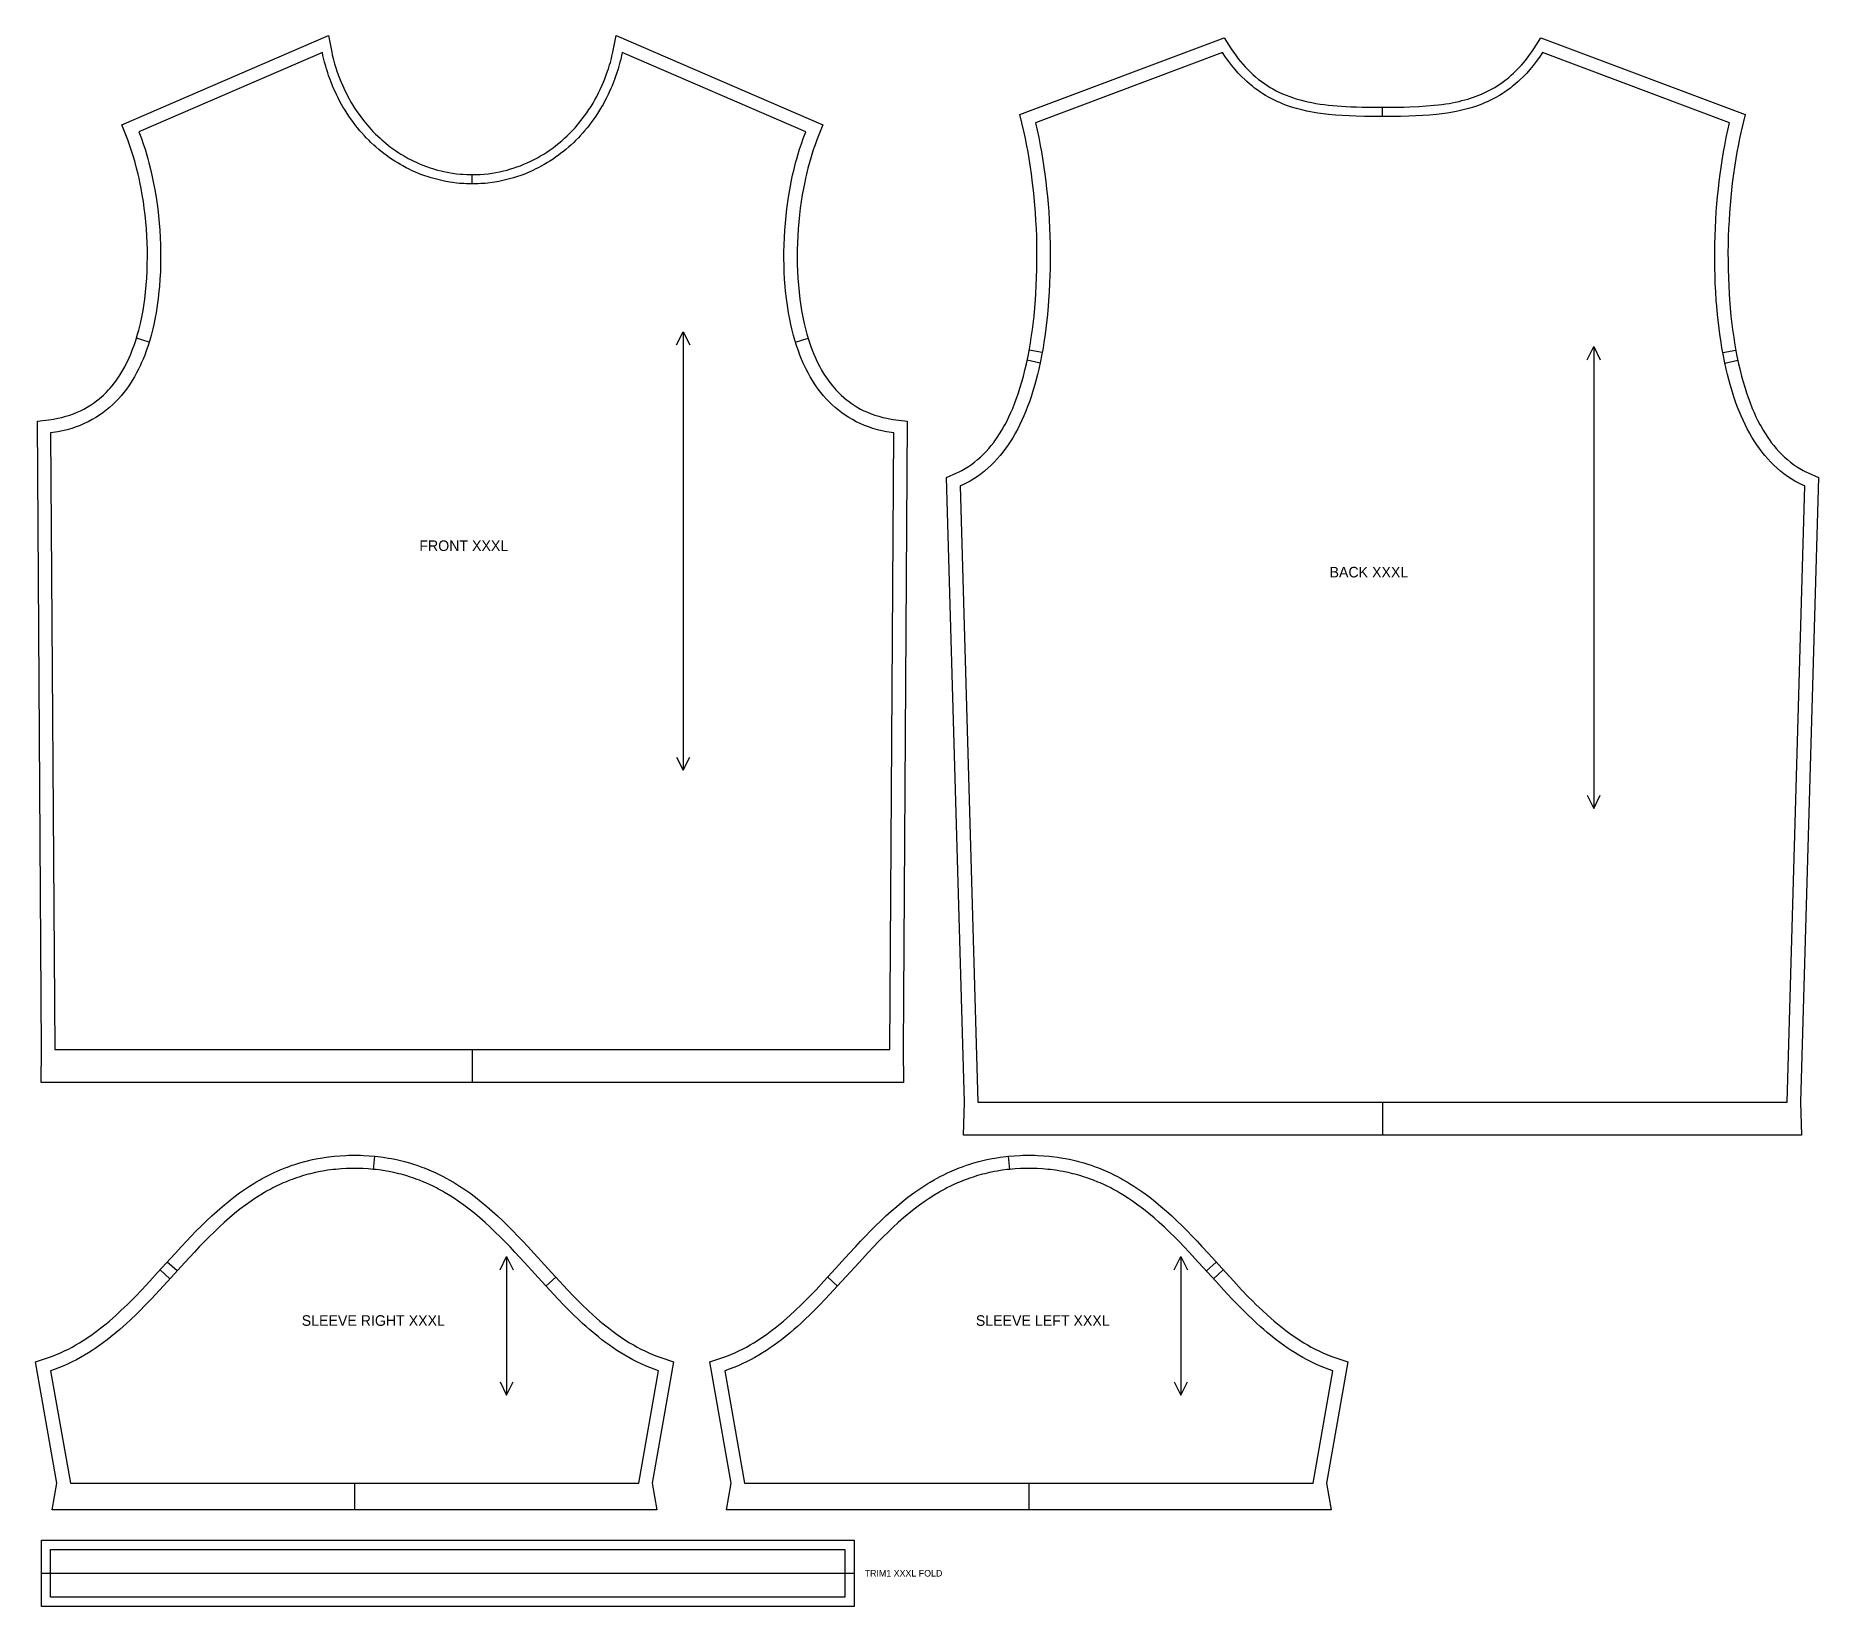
# Model space of a CAD drawing. Extents: x 24 to 1371, y 28 to 1215.
import ezdxf

# ---------------------------------------------------------------- set-up
doc = ezdxf.new("R2010")
doc.units = 0
for name, color, linetype in [('CUT', 7, 'CONTINUOUS'), ('FOLD', 6, 'CONTINUOUS'), ('GRAIN', 3, 'CONTINUOUS'), ('NOTCH', 1, 'CONTINUOUS'), ('SEW', 5, 'CONTINUOUS'), ('TEXT', 2, 'CONTINUOUS')]:
    doc.layers.add(name, color=color, linetype=linetype)

msp = doc.modelspace()

# ---------------------------------------------------------------- linework, layer by layer
at = {"layer": 'CUT'}
for points in [[(353.563, 423.739), (27.897, 423.739), (28.061, 448.739), (24.942, 923.241), (35.469, 924.613), (37.11, 924.861), (40.32, 925.445), (43.437, 926.143), (46.458, 926.95), (49.387, 927.861), (52.223, 928.874), (54.968, 929.984), (57.624, 931.188), (60.193, 932.483), (62.676, 933.868), (65.077, 935.339), (67.396, 936.896), (69.637, 938.536), (70.729, 939.387), (72.856, 941.151), (74.91, 942.996), (76.891, 944.921), (78.804, 946.925), (79.734, 947.957), (81.544, 950.08), (83.288, 952.281), (84.135, 953.41), (85.781, 955.726), (87.364, 958.117), (88.131, 959.341), (89.62, 961.843), (91.046, 964.418), (92.411, 967.064), (93.715, 969.778), (94.344, 971.161), (95.558, 973.976), (96.712, 976.854), (98.332, 981.288), (99.339, 984.316), (100.741, 988.963), (101.604, 992.126), (102.793, 996.96), (103.856, 1001.895), (104.795, 1006.92), (105.354, 1010.316), (106.091, 1015.468), (106.71, 1020.682), (107.213, 1025.949), (107.602, 1031.256), (107.879, 1036.592), (108.046, 1041.948), (108.107, 1047.311), (108.062, 1052.671), (107.915, 1058.017), (107.667, 1063.338), (107.323, 1068.623), (106.884, 1073.863), (106.353, 1079.046), (105.734, 1084.162), (105.03, 1089.201), (104.243, 1094.154), (103.379, 1099.011), (102.44, 1103.763), (101.774, 1106.869), (101.079, 1109.921), (99.983, 1114.394), (98.827, 1118.734), (97.617, 1122.933), (95.927, 1128.301), (94.611, 1132.144), (93.259, 1135.823), (88.781, 1147.228), (244.842, 1214.514), (247.385, 1202.066), (247.81, 1200.109), (248.506, 1197.188), (249.541, 1193.327), (250.695, 1189.508), (251.317, 1187.617), (252.302, 1184.803), (253.714, 1181.098), (254.461, 1179.268), (255.633, 1176.55), (257.287, 1172.982), (258.153, 1171.223), (259.5, 1168.617), (260.43, 1166.902), (261.87, 1164.365), (262.861, 1162.697), (264.392, 1160.231), (265.443, 1158.612), (267.062, 1156.222), (268.734, 1153.879), (269.876, 1152.344), (271.632, 1150.082), (272.83, 1148.602), (275.293, 1145.71), (277.196, 1143.601), (278.491, 1142.225), (280.473, 1140.205), (281.82, 1138.889), (283.88, 1136.96), (285.278, 1135.706), (288.135, 1133.274), (290.329, 1131.517), (291.817, 1130.378), (294.084, 1128.719), (295.619, 1127.647), (297.958, 1126.09), (299.541, 1125.086), (302.761, 1123.163), (305.224, 1121.794), (306.888, 1120.918), (309.417, 1119.658), (311.126, 1118.855), (313.72, 1117.708), (315.471, 1116.981), (319.021, 1115.62), (321.727, 1114.682), (323.55, 1114.097), (327.243, 1113.026), (330.051, 1112.311), (331.942, 1111.877), (335.763, 1111.114), (338.665, 1110.635), (341.594, 1110.239), (344.55, 1109.927), (346.535, 1109.767), (349.532, 1109.601), (352.552, 1109.524), (354.574, 1109.524), (357.593, 1109.601), (359.594, 1109.702), (362.575, 1109.927), (365.531, 1110.239), (368.461, 1110.635), (371.362, 1111.114), (374.234, 1111.673), (377.074, 1112.311), (379.883, 1113.026), (381.736, 1113.545), (384.489, 1114.386), (387.206, 1115.299), (389.888, 1116.285), (392.532, 1117.34), (395.139, 1118.465), (397.708, 1119.658), (400.238, 1120.918), (402.727, 1122.243), (405.177, 1123.633), (407.585, 1125.086), (409.952, 1126.602), (412.276, 1128.18), (414.558, 1129.818), (416.796, 1131.517), (418.991, 1133.274), (421.141, 1135.088), (423.246, 1136.96), (425.305, 1138.889), (427.318, 1140.872), (429.285, 1142.91), (431.204, 1145.001), (433.075, 1147.144), (434.897, 1149.339), (436.67, 1151.585), (438.392, 1153.879), (440.063, 1156.222), (441.683, 1158.612), (443.25, 1161.048), (444.763, 1163.528), (446.222, 1166.052), (447.625, 1168.617), (448.972, 1171.223), (450.262, 1173.868), (451.493, 1176.55), (452.664, 1179.268), (453.775, 1182.019), (454.824, 1184.803), (455.809, 1187.617), (456.43, 1189.508), (457.307, 1192.368), (457.855, 1194.288), (458.62, 1197.188), (459.092, 1199.133), (459.741, 1202.066), (462.283, 1214.514), (618.344, 1147.228), (613.866, 1135.823), (612.515, 1132.144), (611.198, 1128.301), (609.509, 1122.933), (608.299, 1118.734), (607.143, 1114.394), (606.047, 1109.921), (605.351, 1106.869), (604.686, 1103.763), (603.747, 1099.011), (602.882, 1094.154), (602.096, 1089.201), (601.391, 1084.162), (600.772, 1079.046), (600.242, 1073.863), (599.803, 1068.623), (599.458, 1063.338), (599.211, 1058.017), (599.064, 1052.671), (599.019, 1047.311), (599.079, 1041.948), (599.246, 1036.592), (599.523, 1031.256), (599.912, 1025.949), (600.415, 1020.682), (601.034, 1015.468), (601.772, 1010.316), (602.33, 1006.92), (603.269, 1001.895), (604.332, 996.96), (605.521, 992.126), (606.384, 988.963), (607.786, 984.316), (608.793, 981.288), (610.414, 976.854), (611.568, 973.976), (612.781, 971.161), (613.411, 969.778), (614.715, 967.064), (616.08, 964.418), (617.506, 961.843), (618.994, 959.341), (619.762, 958.117), (621.344, 955.726), (622.99, 953.41), (623.838, 952.281), (625.582, 950.08), (627.392, 947.957), (628.322, 946.925), (630.234, 944.921), (632.216, 942.996), (634.269, 941.151), (636.396, 939.387), (637.488, 938.536), (639.729, 936.896), (642.049, 935.339), (644.449, 933.868), (646.933, 932.483), (649.501, 931.188), (652.157, 929.984), (654.903, 928.874), (657.739, 927.861), (660.667, 926.95), (663.689, 926.143), (666.805, 925.445), (670.016, 924.861), (671.657, 924.613), (682.183, 923.241), (679.064, 448.739), (679.229, 423.739), (358.91, 423.739)], [(1041.232, 383.818), (724.748, 383.818), (725.465, 408.818), (711.937, 880.804), (719.535, 884.152), (720.859, 884.772), (723.45, 886.091), (725.968, 887.515), (728.414, 889.042), (730.792, 890.672), (733.102, 892.402), (735.346, 894.232), (737.526, 896.162), (739.644, 898.189), (741.7, 900.314), (743.695, 902.536), (745.631, 904.853), (747.508, 907.264), (748.425, 908.505), (750.215, 911.057), (751.948, 913.7), (753.623, 916.432), (755.243, 919.253), (756.031, 920.696), (757.566, 923.645), (759.045, 926.678), (760.47, 929.791), (761.839, 932.984), (763.792, 937.914), (765.026, 941.291), (766.208, 944.739), (767.337, 948.252), (768.933, 953.642), (769.932, 957.31), (771.337, 962.916), (772.211, 966.719), (773.431, 972.514), (774.183, 976.432), (775.223, 982.385), (775.857, 986.398), (776.723, 992.477), (777.244, 996.565), (777.941, 1002.74), (778.541, 1008.957), (779.045, 1015.205), (779.329, 1019.381), (779.678, 1025.654), (779.937, 1031.927), (780.108, 1038.188), (780.194, 1044.427), (780.197, 1050.631), (780.119, 1056.789), (779.963, 1062.891), (779.731, 1068.927), (779.427, 1074.884), (779.053, 1080.754), (778.614, 1086.526), (778.111, 1092.191), (777.549, 1097.739), (776.931, 1103.161), (776.028, 1110.181), (775.298, 1115.277), (774.26, 1121.833), (773.441, 1126.562), (772.304, 1132.602), (771.425, 1136.926), (770.229, 1142.405), (767.275, 1154.892), (921.61, 1212.79), (926.874, 1204.629), (927.936, 1203.029), (929.555, 1200.702), (930.65, 1199.198), (932.314, 1197.014), (934.003, 1194.916), (935.715, 1192.901), (937.449, 1190.968), (939.202, 1189.116), (940.975, 1187.344), (943.367, 1185.101), (945.182, 1183.507), (947.628, 1181.495), (949.483, 1180.068), (951.984, 1178.273), (953.88, 1177.003), (956.436, 1175.409), (958.376, 1174.284), (960.992, 1172.877), (962.979, 1171.888), (965.661, 1170.653), (968.382, 1169.511), (971.146, 1168.457), (973.246, 1167.723), (976.086, 1166.815), (978.971, 1165.985), (981.902, 1165.23), (984.88, 1164.545), (987.905, 1163.928), (990.978, 1163.375), (994.098, 1162.882), (997.265, 1162.446), (1000.479, 1162.064), (1003.737, 1161.732), (1007.041, 1161.447), (1010.387, 1161.205), (1013.775, 1161.003), (1017.203, 1160.838), (1021.542, 1160.677), (1025.936, 1160.562), (1031.277, 1160.474), (1042.145, 1160.422), (1052.976, 1160.498), (1057.412, 1160.582), (1061.795, 1160.706), (1068.689, 1161.003), (1074.591, 1161.382), (1080.362, 1161.892), (1083.598, 1162.248), (1085.995, 1162.55), (1089.151, 1162.999), (1091.486, 1163.375), (1096.078, 1164.228), (1099.079, 1164.879), (1101.3, 1165.412), (1103.494, 1165.985), (1105.662, 1166.601), (1107.804, 1167.259), (1109.921, 1167.963), (1112.013, 1168.713), (1114.082, 1169.511), (1116.127, 1170.359), (1118.149, 1171.258), (1120.15, 1172.211), (1122.13, 1173.219), (1124.089, 1174.284), (1126.028, 1175.409), (1127.949, 1176.594), (1129.851, 1177.842), (1131.735, 1179.155), (1133.601, 1180.536), (1135.451, 1181.986), (1136.674, 1182.992), (1138.494, 1184.561), (1140.297, 1186.205), (1142.082, 1187.926), (1143.262, 1189.116), (1145.016, 1190.968), (1146.174, 1192.247), (1147.893, 1194.235), (1149.027, 1195.606), (1150.708, 1197.733), (1151.815, 1199.198), (1153.992, 1202.244), (1155.59, 1204.629), (1160.854, 1212.79), (1315.189, 1154.892), (1312.236, 1142.405), (1311.039, 1136.926), (1310.16, 1132.602), (1309.023, 1126.562), (1308.204, 1121.833), (1307.167, 1115.277), (1306.436, 1110.181), (1305.533, 1103.161), (1304.916, 1097.739), (1304.354, 1092.191), (1303.851, 1086.526), (1303.411, 1080.754), (1303.037, 1074.884), (1302.733, 1068.927), (1302.502, 1062.891), (1302.346, 1056.789), (1302.268, 1050.631), (1302.27, 1044.427), (1302.356, 1038.188), (1302.527, 1031.927), (1302.786, 1025.654), (1303.135, 1019.381), (1303.419, 1015.205), (1303.923, 1008.957), (1304.523, 1002.74), (1305.221, 996.565), (1305.741, 992.477), (1306.607, 986.398), (1307.242, 982.385), (1308.281, 976.432), (1309.034, 972.514), (1310.253, 966.719), (1311.127, 962.916), (1312.532, 957.31), (1313.532, 953.642), (1315.128, 948.252), (1316.256, 944.739), (1317.438, 941.291), (1318.672, 937.914), (1320.625, 932.984), (1321.995, 929.791), (1323.419, 926.678), (1324.898, 923.645), (1326.433, 920.696), (1327.222, 919.253), (1328.841, 916.432), (1330.517, 913.7), (1332.249, 911.057), (1334.039, 908.505), (1334.956, 907.264), (1336.833, 904.853), (1338.769, 902.536), (1340.764, 900.314), (1342.82, 898.189), (1344.938, 896.162), (1347.118, 894.232), (1349.363, 892.402), (1351.673, 890.672), (1354.05, 889.042), (1356.497, 887.515), (1359.014, 886.091), (1361.606, 884.772), (1362.929, 884.152), (1370.527, 880.804), (1356.999, 408.818), (1357.716, 383.818), (1046.415, 383.818)], [(264.672, 101), (36.257, 101), (39.773, 121), (23.672, 212.58), (33.38, 215.916), (36.473, 217.052), (39.52, 218.267), (42.522, 219.559), (45.48, 220.926), (48.395, 222.365), (51.269, 223.875), (54.104, 225.454), (56.901, 227.1), (59.663, 228.811), (63.741, 231.496), (66.419, 233.362), (70.381, 236.27), (72.988, 238.279), (76.85, 241.391), (79.394, 243.53), (81.917, 245.716), (84.42, 247.949), (88.139, 251.379), (93.042, 256.092), (95.473, 258.503), (99.098, 262.181), (103.9, 267.186), (109.87, 273.576), (115.826, 280.079), (129.007, 294.585), (133.869, 299.864), (137.555, 303.804), (141.28, 307.717), (145.051, 311.596), (148.876, 315.431), (152.761, 319.214), (156.714, 322.935), (160.741, 326.584), (164.851, 330.154), (169.051, 333.633), (173.348, 337.012), (177.75, 340.282), (182.266, 343.431), (185.342, 345.458), (188.474, 347.424), (190.061, 348.383), (193.279, 350.25), (194.911, 351.158), (198.22, 352.919), (199.897, 353.772), (203.3, 355.42), (206.768, 356.989), (208.526, 357.742), (212.093, 359.185), (213.901, 359.873), (217.569, 361.183), (219.428, 361.803), (223.198, 362.972), (227.037, 364.044), (228.983, 364.543), (232.926, 365.463), (236.939, 366.278), (238.971, 366.645), (243.087, 367.297), (247.271, 367.837), (249.388, 368.064), (253.674, 368.43), (258.025, 368.677), (260.225, 368.755), (264.602, 368.818), (269.12, 368.755), (271.32, 368.677), (275.671, 368.43), (279.957, 368.064), (282.074, 367.837), (286.258, 367.297), (290.374, 366.645), (292.406, 366.278), (296.419, 365.463), (300.362, 364.543), (302.307, 364.044), (306.147, 362.972), (309.917, 361.803), (311.776, 361.183), (315.444, 359.873), (317.252, 359.185), (320.819, 357.742), (322.577, 356.989), (326.044, 355.42), (329.447, 353.772), (331.125, 352.919), (334.434, 351.158), (336.066, 350.25), (339.284, 348.383), (340.871, 347.424), (344.003, 345.458), (347.079, 343.431), (351.594, 340.282), (355.997, 337.012), (360.294, 333.633), (364.494, 330.154), (368.604, 326.584), (372.631, 322.935), (376.584, 319.214), (380.469, 315.431), (384.294, 311.596), (388.065, 307.717), (391.79, 303.804), (395.475, 299.864), (400.338, 294.585), (413.519, 280.079), (419.475, 273.576), (425.445, 267.186), (430.247, 262.181), (433.872, 258.503), (436.303, 256.092), (441.206, 251.379), (444.925, 247.949), (447.428, 245.716), (449.95, 243.53), (452.495, 241.391), (456.357, 238.279), (458.963, 236.27), (462.925, 233.362), (465.604, 231.496), (469.682, 228.811), (472.443, 227.1), (475.241, 225.454), (478.076, 223.875), (480.95, 222.365), (483.865, 220.926), (486.823, 219.559), (489.825, 218.267), (492.872, 217.052), (495.965, 215.916), (505.673, 212.58), (489.572, 121), (493.088, 101), (268.312, 101)], [(774.017, 101), (545.602, 101), (549.118, 121), (533.017, 212.58), (542.724, 215.916), (545.818, 217.052), (548.865, 218.267), (551.867, 219.559), (554.824, 220.926), (557.74, 222.365), (560.614, 223.875), (563.449, 225.454), (566.246, 227.1), (569.007, 228.811), (573.086, 231.496), (575.764, 233.362), (579.726, 236.27), (582.333, 238.279), (586.194, 241.391), (588.739, 243.53), (591.262, 245.716), (593.765, 247.949), (597.484, 251.379), (602.387, 256.092), (604.818, 258.503), (608.443, 262.181), (613.245, 267.186), (619.215, 273.576), (625.171, 280.079), (638.352, 294.585), (643.214, 299.864), (646.899, 303.804), (650.624, 307.717), (654.396, 311.596), (658.221, 315.431), (662.106, 319.214), (666.058, 322.935), (670.086, 326.584), (674.196, 330.154), (678.395, 333.633), (682.693, 337.012), (687.095, 340.282), (691.611, 343.431), (694.687, 345.458), (697.819, 347.424), (699.406, 348.383), (702.624, 350.25), (704.256, 351.158), (707.564, 352.919), (709.242, 353.772), (712.645, 355.42), (716.113, 356.989), (717.871, 357.742), (721.438, 359.185), (723.246, 359.873), (726.914, 361.183), (728.773, 361.803), (732.543, 362.972), (736.382, 364.044), (738.328, 364.543), (742.271, 365.463), (746.283, 366.278), (748.315, 366.645), (752.431, 367.297), (756.616, 367.837), (758.733, 368.064), (763.018, 368.43), (767.37, 368.677), (769.57, 368.755), (773.947, 368.818), (778.465, 368.755), (780.665, 368.677), (785.016, 368.43), (789.301, 368.064), (791.419, 367.837), (795.603, 367.297), (799.719, 366.645), (801.751, 366.278), (805.763, 365.463), (809.707, 364.543), (811.652, 364.044), (815.491, 362.972), (819.262, 361.803), (821.121, 361.183), (824.788, 359.873), (826.597, 359.185), (830.163, 357.742), (831.922, 356.989), (835.389, 355.42), (838.792, 353.772), (840.47, 352.919), (843.779, 351.158), (845.41, 350.25), (848.629, 348.383), (850.216, 347.424), (853.347, 345.458), (856.424, 343.431), (860.939, 340.282), (865.342, 337.012), (869.639, 333.633), (873.839, 330.154), (877.949, 326.584), (881.976, 322.935), (885.929, 319.214), (889.814, 315.431), (893.638, 311.596), (897.41, 307.717), (901.135, 303.804), (904.82, 299.864), (909.683, 294.585), (922.864, 280.079), (928.82, 273.576), (934.789, 267.186), (939.591, 262.181), (943.216, 258.503), (945.647, 256.092), (950.55, 251.379), (954.27, 247.949), (956.772, 245.716), (959.295, 243.53), (961.84, 241.391), (965.702, 238.279), (968.308, 236.27), (972.27, 233.362), (974.949, 231.496), (979.027, 228.811), (981.788, 227.1), (984.586, 225.454), (987.42, 223.875), (990.295, 222.365), (993.21, 220.926), (996.168, 219.559), (999.169, 218.267), (1002.216, 217.052), (1005.31, 215.916), (1015.018, 212.58), (998.916, 121), (1002.433, 101), (777.657, 101)], [(28, 78), (642, 78), (642, 28), (28, 28)]]:
    msp.add_lwpolyline(points, close=True, dxfattribs=at)
at = {"layer": 'FOLD'}
msp.add_lwpolyline([(28, 53), (642, 53)], dxfattribs=at)
at = {"layer": 'GRAIN'}
for points in [[(507.844, 980.853), (512.844, 990.853), (517.844, 980.853)], [(512.844, 990.853), (512.844, 659.561)], [(1195.786, 969.675), (1200.786, 979.675), (1205.786, 969.675)], [(1200.786, 979.675), (1200.786, 630.818)], [(507.844, 669.561), (512.844, 659.561), (517.844, 669.561)], [(1195.786, 640.818), (1200.786, 630.818), (1205.786, 640.818)], [(374.509, 282.229), (379.509, 292.229), (384.509, 282.229)], [(379.509, 292.229), (379.509, 187.589)], [(883.853, 282.229), (888.853, 292.229), (893.853, 282.229)], [(888.853, 292.229), (888.853, 187.589)], [(374.509, 197.589), (379.509, 187.589), (384.509, 197.589)], [(883.853, 197.589), (888.853, 187.589), (893.853, 197.589)]]:
    msp.add_lwpolyline(points, dxfattribs=at)
at = {"layer": 'NOTCH'}
for points in [[(1041.232, 1153.422), (1041.229, 1160.422)], [(353.563, 1102.519), (353.527, 1109.519)], [(109.428, 983.073), (99.854, 985.961)], [(597.698, 983.073), (607.272, 985.961)], [(784.094, 975.045), (774.255, 976.83)], [(1298.37, 975.045), (1308.209, 976.83)], [(782.545, 967.196), (772.759, 969.255)], [(1299.919, 967.196), (1309.705, 969.255)], [(353.563, 448.739), (353.563, 423.739)], [(1041.232, 408.818), (1041.232, 383.818)], [(278.975, 358.112), (280.041, 368.055)], [(759.715, 358.112), (758.649, 368.055)], [(130.5, 281.37), (123.094, 288.089)], [(908.19, 281.37), (915.595, 288.089)], [(125.126, 275.444), (117.722, 282.166)], [(409.244, 269.929), (416.62, 276.682)], [(629.445, 269.929), (622.069, 276.682)], [(913.564, 275.444), (920.967, 282.166)], [(264.672, 121), (264.672, 101)], [(774.017, 121), (774.017, 101)]]:
    msp.add_lwpolyline(points, dxfattribs=at)
at = {"layer": 'SEW'}
for points in [[(353.563, 448.739), (669.064, 448.739), (672.125, 914.468), (670.263, 914.711), (666.609, 915.3), (663.05, 916.022), (659.586, 916.871), (656.219, 917.845), (652.947, 918.938), (649.77, 920.146), (646.689, 921.466), (643.703, 922.896), (640.811, 924.43), (638.013, 926.067), (635.307, 927.803), (632.692, 929.636), (630.169, 931.563), (627.735, 933.581), (625.389, 935.689), (623.13, 937.883), (620.957, 940.161), (618.869, 942.521), (616.864, 944.96), (614.94, 947.477), (613.097, 950.07), (611.334, 952.735), (610.481, 954.094), (608.833, 956.865), (607.261, 959.704), (605.763, 962.607), (604.338, 965.574), (603.652, 967.08), (602.334, 970.136), (601.086, 973.25), (599.906, 976.419), (598.793, 979.64), (597.248, 984.564), (596.298, 987.905), (594.992, 992.998), (594.198, 996.443), (593.121, 1001.68), (592.477, 1005.213), (591.619, 1010.568), (590.889, 1015.982), (590.284, 1021.445), (589.948, 1025.109), (589.543, 1030.632), (589.255, 1036.178), (589.081, 1041.736), (589.028, 1045.444), (589.038, 1051.001), (589.155, 1056.544), (589.377, 1062.063), (589.7, 1067.548), (590.122, 1072.988), (590.64, 1078.374), (591.251, 1083.697), (591.952, 1088.946), (592.74, 1094.112), (593.611, 1099.187), (594.561, 1104.161), (595.587, 1109.027), (596.685, 1113.774), (597.85, 1118.397), (598.662, 1121.405), (599.501, 1124.352), (600.805, 1128.654), (602.161, 1132.806), (603.562, 1136.802), (604.519, 1139.377), (605.492, 1141.879), (466.805, 1201.675), (466.373, 1199.602), (465.662, 1196.509), (465.148, 1194.46), (464.316, 1191.407), (463.722, 1189.386), (462.774, 1186.377), (462.103, 1184.388), (461.041, 1181.429), (460.296, 1179.475), (459.125, 1176.572), (458.308, 1174.656), (457.029, 1171.813), (456.142, 1169.939), (454.761, 1167.16), (453.806, 1165.33), (452.323, 1162.62), (451.302, 1160.838), (449.721, 1158.2), (448.083, 1155.609), (446.388, 1153.064), (444.637, 1150.567), (443.439, 1148.93), (441.596, 1146.516), (440.338, 1144.935), (438.405, 1142.607), (437.088, 1141.085), (435.068, 1138.846), (433.692, 1137.385), (431.586, 1135.239), (430.154, 1133.84), (427.964, 1131.79), (426.477, 1130.455), (424.205, 1128.504), (422.663, 1127.236), (420.31, 1125.386), (418.715, 1124.187), (416.284, 1122.441), (414.637, 1121.312), (412.128, 1119.674), (410.43, 1118.618), (407.847, 1117.09), (406.1, 1116.109), (403.443, 1114.695), (401.647, 1113.791), (398.919, 1112.493), (397.077, 1111.668), (394.28, 1110.492), (392.393, 1109.748), (389.529, 1108.696), (387.598, 1108.037), (384.671, 1107.113), (382.698, 1106.541), (379.71, 1105.749), (377.697, 1105.267), (373.628, 1104.414), (370.537, 1103.874), (368.459, 1103.562), (365.317, 1103.168), (363.207, 1102.956), (360.018, 1102.715), (357.877, 1102.606), (355.725, 1102.541), (353.563, 1102.519), (351.4, 1102.541), (349.249, 1102.606), (347.108, 1102.715), (343.919, 1102.956), (341.808, 1103.168), (338.666, 1103.562), (336.588, 1103.874), (333.498, 1104.414), (329.428, 1105.267), (327.416, 1105.749), (324.427, 1106.541), (322.455, 1107.113), (319.527, 1108.037), (317.596, 1108.696), (314.733, 1109.748), (312.845, 1110.492), (310.048, 1111.668), (308.206, 1112.493), (305.478, 1113.791), (303.683, 1114.695), (301.026, 1116.109), (299.279, 1117.09), (296.695, 1118.618), (294.997, 1119.674), (292.489, 1121.312), (290.842, 1122.441), (288.41, 1124.187), (286.815, 1125.386), (284.463, 1127.236), (282.921, 1128.504), (280.649, 1130.455), (279.161, 1131.79), (276.971, 1133.84), (275.539, 1135.239), (273.433, 1137.385), (272.058, 1138.846), (270.038, 1141.085), (268.72, 1142.607), (266.788, 1144.935), (265.529, 1146.516), (263.687, 1148.93), (262.489, 1150.567), (260.737, 1153.064), (259.042, 1155.609), (257.404, 1158.2), (255.824, 1160.838), (254.802, 1162.62), (253.32, 1165.33), (252.365, 1167.16), (250.983, 1169.939), (250.096, 1171.813), (248.818, 1174.656), (248.001, 1176.572), (246.829, 1179.475), (246.084, 1181.429), (245.022, 1184.388), (244.352, 1186.377), (243.403, 1189.386), (242.809, 1191.407), (241.978, 1194.46), (241.463, 1196.509), (240.752, 1199.602), (240.32, 1201.675), (101.633, 1141.879), (102.606, 1139.377), (103.563, 1136.802), (104.965, 1132.806), (106.321, 1128.654), (107.625, 1124.352), (108.464, 1121.405), (109.276, 1118.397), (110.441, 1113.774), (111.539, 1109.027), (112.565, 1104.161), (113.515, 1099.187), (114.386, 1094.112), (115.173, 1088.946), (115.874, 1083.697), (116.485, 1078.374), (117.003, 1072.988), (117.425, 1067.548), (117.748, 1062.063), (117.97, 1056.544), (118.088, 1051.001), (118.098, 1045.444), (118.044, 1041.736), (117.87, 1036.178), (117.583, 1030.632), (117.178, 1025.109), (116.842, 1021.445), (116.236, 1015.982), (115.506, 1010.568), (114.648, 1005.213), (114.004, 1001.68), (112.927, 996.443), (112.133, 992.998), (110.827, 987.905), (109.878, 984.564), (108.332, 979.64), (107.22, 976.419), (106.04, 973.25), (104.791, 970.136), (103.473, 967.08), (102.788, 965.574), (101.363, 962.607), (99.865, 959.704), (98.293, 956.865), (96.645, 954.094), (95.792, 952.735), (94.028, 950.07), (92.185, 947.477), (90.262, 944.96), (88.256, 942.521), (86.168, 940.161), (83.995, 937.883), (81.737, 935.689), (79.391, 933.581), (76.957, 931.563), (74.433, 929.636), (71.819, 927.803), (69.113, 926.067), (66.314, 924.43), (63.422, 922.896), (60.436, 921.466), (57.355, 920.146), (54.179, 918.938), (50.907, 917.845), (47.539, 916.871), (44.076, 916.022), (40.517, 915.3), (36.862, 914.711), (35, 914.468), (38.061, 448.739)], [(1041.232, 408.818), (1346.995, 408.818), (1360.339, 874.366), (1358.792, 875.048), (1355.764, 876.506), (1352.823, 878.085), (1349.969, 879.783), (1347.199, 881.596), (1344.514, 883.521), (1341.912, 885.555), (1339.393, 887.696), (1336.956, 889.94), (1334.598, 892.286), (1332.32, 894.73), (1330.12, 897.27), (1327.996, 899.905), (1325.947, 902.63), (1323.973, 905.444), (1322.071, 908.345), (1320.24, 911.33), (1318.48, 914.397), (1316.788, 917.543), (1315.164, 920.767), (1313.606, 924.065), (1312.113, 927.435), (1310.684, 930.875), (1309.317, 934.383), (1308.011, 937.955), (1306.765, 941.589), (1305.579, 945.283), (1303.907, 950.93), (1302.862, 954.761), (1301.873, 958.643), (1300.938, 962.571), (1299.635, 968.547), (1298.831, 972.582), (1297.72, 978.703), (1297.041, 982.825), (1296.114, 989.064), (1295.556, 993.254), (1294.805, 999.581), (1294.361, 1003.821), (1293.779, 1010.207), (1293.446, 1014.477), (1293.026, 1020.892), (1292.699, 1027.31), (1292.465, 1033.72), (1292.358, 1037.983), (1292.27, 1044.356), (1292.268, 1050.692), (1292.347, 1056.981), (1292.507, 1063.211), (1292.743, 1069.373), (1293.054, 1075.457), (1293.435, 1081.452), (1293.885, 1087.348), (1294.398, 1093.137), (1294.973, 1098.809), (1295.605, 1104.355), (1296.289, 1109.766), (1297.023, 1115.035), (1297.8, 1120.154), (1298.897, 1126.731), (1299.759, 1131.47), (1300.949, 1137.518), (1302.174, 1143.241), (1303.42, 1148.627), (1162.014, 1201.675), (1159.756, 1198.272), (1157.437, 1195.028), (1155.063, 1191.941), (1152.637, 1189.007), (1150.163, 1186.224), (1147.645, 1183.589), (1145.085, 1181.099), (1143.79, 1179.907), (1141.829, 1178.184), (1139.18, 1176.006), (1137.842, 1174.967), (1135.818, 1173.47), (1133.086, 1171.584), (1131.707, 1170.688), (1129.622, 1169.401), (1126.809, 1167.788), (1125.39, 1167.025), (1123.243, 1165.932), (1120.35, 1164.569), (1118.89, 1163.927), (1116.682, 1163.012), (1113.707, 1161.877), (1109.935, 1160.592), (1106.106, 1159.445), (1102.219, 1158.429), (1098.273, 1157.534), (1094.269, 1156.754), (1090.207, 1156.08), (1086.088, 1155.503), (1081.913, 1155.015), (1076.83, 1154.537), (1071.671, 1154.164), (1066.441, 1153.883), (1061.142, 1153.681), (1054.882, 1153.528), (1048.547, 1153.448), (1041.232, 1153.422), (1033.917, 1153.448), (1027.582, 1153.528), (1021.322, 1153.681), (1016.024, 1153.883), (1010.793, 1154.164), (1005.634, 1154.537), (1000.552, 1155.015), (996.376, 1155.503), (992.257, 1156.08), (988.195, 1156.754), (984.191, 1157.534), (980.245, 1158.429), (976.358, 1159.445), (972.529, 1160.592), (968.758, 1161.877), (965.782, 1163.012), (963.575, 1163.927), (962.115, 1164.569), (959.221, 1165.932), (957.075, 1167.025), (955.655, 1167.788), (952.843, 1169.401), (950.757, 1170.688), (949.378, 1171.584), (946.647, 1173.47), (944.622, 1174.967), (943.284, 1176.006), (940.636, 1178.184), (938.674, 1179.907), (937.379, 1181.099), (934.819, 1183.589), (932.301, 1186.224), (929.828, 1189.007), (927.402, 1191.941), (925.027, 1195.028), (922.708, 1198.272), (920.45, 1201.675), (779.045, 1148.627), (780.29, 1143.241), (781.516, 1137.518), (782.706, 1131.47), (783.567, 1126.731), (784.664, 1120.154), (785.442, 1115.035), (786.175, 1109.766), (786.86, 1104.355), (787.491, 1098.809), (788.066, 1093.137), (788.58, 1087.348), (789.029, 1081.452), (789.411, 1075.457), (789.721, 1069.373), (789.957, 1063.211), (790.117, 1056.981), (790.197, 1050.692), (790.194, 1044.356), (790.106, 1037.983), (790, 1033.72), (789.765, 1027.31), (789.439, 1020.892), (789.019, 1014.477), (788.685, 1010.207), (788.103, 1003.821), (787.66, 999.581), (786.909, 993.254), (786.35, 989.064), (785.423, 982.825), (784.744, 978.703), (783.633, 972.582), (782.829, 968.547), (781.526, 962.571), (780.591, 958.643), (779.602, 954.761), (778.558, 950.93), (776.886, 945.283), (775.699, 941.589), (774.453, 937.955), (773.148, 934.383), (771.781, 930.875), (770.351, 927.435), (768.858, 924.065), (767.3, 920.767), (765.676, 917.543), (763.984, 914.397), (762.224, 911.33), (760.393, 908.345), (758.492, 905.444), (756.517, 902.63), (754.469, 899.905), (752.345, 897.27), (750.144, 894.73), (747.866, 892.286), (745.509, 889.94), (743.071, 887.696), (740.552, 885.555), (737.95, 883.521), (735.265, 881.596), (732.496, 879.783), (729.641, 878.085), (726.7, 876.506), (723.672, 875.048), (722.125, 874.366), (735.469, 408.818)], [(264.672, 121), (479.418, 121), (494.345, 205.899), (490.965, 207.088), (487.638, 208.362), (484.365, 209.718), (481.145, 211.155), (477.976, 212.669), (474.857, 214.258), (471.788, 215.919), (468.766, 217.65), (465.791, 219.447), (462.86, 221.309), (459.973, 223.232), (457.127, 225.214), (454.321, 227.254), (451.553, 229.347), (448.821, 231.491), (444.787, 234.799), (442.137, 237.061), (439.517, 239.365), (436.924, 241.71), (434.358, 244.091), (429.296, 248.957), (426.797, 251.436), (423.082, 255.205), (418.183, 260.31), (412.128, 266.792), (406.124, 273.348), (392.96, 287.834), (385.728, 295.652), (382.079, 299.51), (378.4, 303.323), (374.685, 307.081), (370.929, 310.776), (367.124, 314.4), (363.264, 317.944), (359.344, 321.399), (355.356, 324.757), (351.294, 328.01), (347.15, 331.148), (342.919, 334.164), (340.045, 336.102), (335.651, 338.894), (332.663, 340.675), (331.151, 341.541), (328.088, 343.22), (326.537, 344.034), (323.395, 345.606), (321.803, 346.364), (318.577, 347.823), (316.943, 348.524), (313.629, 349.864), (311.95, 350.503), (308.546, 351.719), (306.82, 352.295), (303.32, 353.38), (299.756, 354.375), (297.95, 354.838), (294.287, 355.692), (290.557, 356.45), (288.667, 356.792), (284.836, 357.399), (280.937, 357.902), (278.962, 358.113), (274.962, 358.455), (270.895, 358.686), (268.837, 358.759), (264.672, 358.818), (260.508, 358.759), (258.45, 358.686), (254.383, 358.455), (250.383, 358.113), (248.408, 357.902), (244.509, 357.399), (240.678, 356.792), (238.788, 356.45), (235.058, 355.692), (231.395, 354.838), (229.588, 354.375), (226.024, 353.38), (222.525, 352.295), (220.799, 351.719), (217.395, 350.503), (215.715, 349.864), (212.402, 348.524), (210.767, 347.823), (207.542, 346.364), (205.95, 345.606), (202.808, 344.034), (201.257, 343.22), (198.194, 341.541), (196.682, 340.675), (193.693, 338.894), (189.3, 336.102), (186.426, 334.164), (182.195, 331.148), (178.051, 328.01), (173.989, 324.757), (170.001, 321.399), (166.08, 317.944), (162.221, 314.4), (158.416, 310.776), (154.659, 307.081), (150.945, 303.323), (147.266, 299.51), (143.617, 295.652), (136.384, 287.834), (123.221, 273.348), (117.217, 266.792), (111.162, 260.31), (106.263, 255.205), (102.548, 251.436), (100.049, 248.957), (94.987, 244.091), (92.42, 241.71), (89.828, 239.365), (87.208, 237.061), (84.558, 234.799), (80.524, 231.491), (77.792, 229.347), (75.024, 227.254), (72.218, 225.214), (69.372, 223.232), (66.485, 221.309), (63.554, 219.447), (60.579, 217.65), (57.557, 215.919), (54.488, 214.258), (51.369, 212.669), (48.2, 211.155), (44.979, 209.718), (41.706, 208.362), (38.38, 207.088), (35, 205.899), (49.927, 121)], [(774.017, 121), (988.763, 121), (1003.69, 205.899), (1000.31, 207.088), (996.983, 208.362), (993.71, 209.718), (990.49, 211.155), (987.321, 212.669), (984.202, 214.258), (981.133, 215.919), (978.111, 217.65), (975.136, 219.447), (972.205, 221.309), (969.318, 223.232), (966.472, 225.214), (963.666, 227.254), (960.898, 229.347), (958.166, 231.491), (954.131, 234.799), (951.482, 237.061), (948.862, 239.365), (946.269, 241.71), (943.703, 244.091), (938.641, 248.957), (936.141, 251.436), (932.426, 255.205), (927.528, 260.31), (921.473, 266.792), (915.468, 273.348), (902.305, 287.834), (895.073, 295.652), (891.424, 299.51), (887.745, 303.323), (884.03, 307.081), (880.274, 310.776), (876.469, 314.4), (872.609, 317.944), (868.689, 321.399), (864.701, 324.757), (860.639, 328.01), (856.495, 331.148), (852.263, 334.164), (849.39, 336.102), (844.996, 338.894), (842.008, 340.675), (840.496, 341.541), (837.433, 343.22), (835.882, 344.034), (832.74, 345.606), (831.148, 346.364), (827.922, 347.823), (826.288, 348.524), (822.974, 349.864), (821.295, 350.503), (817.89, 351.719), (816.165, 352.295), (812.665, 353.38), (809.101, 354.375), (807.295, 354.838), (803.632, 355.692), (799.902, 356.45), (798.012, 356.792), (794.181, 357.399), (790.282, 357.902), (788.307, 358.113), (784.307, 358.455), (780.24, 358.686), (778.182, 358.759), (774.017, 358.818), (769.853, 358.759), (767.794, 358.686), (763.728, 358.455), (759.727, 358.113), (757.753, 357.902), (753.854, 357.399), (750.023, 356.792), (748.132, 356.45), (744.403, 355.692), (740.74, 354.838), (738.933, 354.375), (735.369, 353.38), (731.87, 352.295), (730.144, 351.719), (726.739, 350.503), (725.06, 349.864), (721.747, 348.524), (720.112, 347.823), (716.887, 346.364), (715.295, 345.606), (712.153, 344.034), (710.602, 343.22), (707.539, 341.541), (706.026, 340.675), (703.038, 338.894), (698.644, 336.102), (695.771, 334.164), (691.539, 331.148), (687.396, 328.01), (683.334, 324.757), (679.346, 321.399), (675.425, 317.944), (671.566, 314.4), (667.761, 310.776), (664.004, 307.081), (660.289, 303.323), (656.611, 299.51), (652.961, 295.652), (645.729, 287.834), (632.566, 273.348), (626.561, 266.792), (620.507, 260.31), (615.608, 255.205), (611.893, 251.436), (609.394, 248.957), (604.331, 244.091), (601.765, 241.71), (599.173, 239.365), (596.553, 237.061), (593.903, 234.799), (589.869, 231.491), (587.137, 229.347), (584.369, 227.254), (581.562, 225.214), (578.717, 223.232), (575.829, 221.309), (572.899, 219.447), (569.924, 217.65), (566.902, 215.919), (563.832, 214.258), (560.714, 212.669), (557.545, 211.155), (554.324, 209.718), (551.051, 208.362), (547.725, 207.088), (544.345, 205.899), (559.271, 121)], [(35, 71), (635, 71), (635, 35), (35, 35)]]:
    msp.add_lwpolyline(points, close=True, dxfattribs=at)

# ---------------------------------------------------------------- texts
at = {"layer": 'TEXT'}
for s, height, p in [('FRONT XXXL', 8, (313.56, 825.21)), ('BACK XXXL', 8, (1001.23, 805.25)), ('SLEEVE RIGHT XXXL', 8, (224.67, 239.91)), ('SLEEVE LEFT XXXL', 8, (734.02, 239.91)), ('TRIM1 XXXL FOLD', 5, (650, 50.5))]:
    msp.add_text(s, height=height, dxfattribs=at).set_placement(p)

doc.saveas('drawing.dxf')
